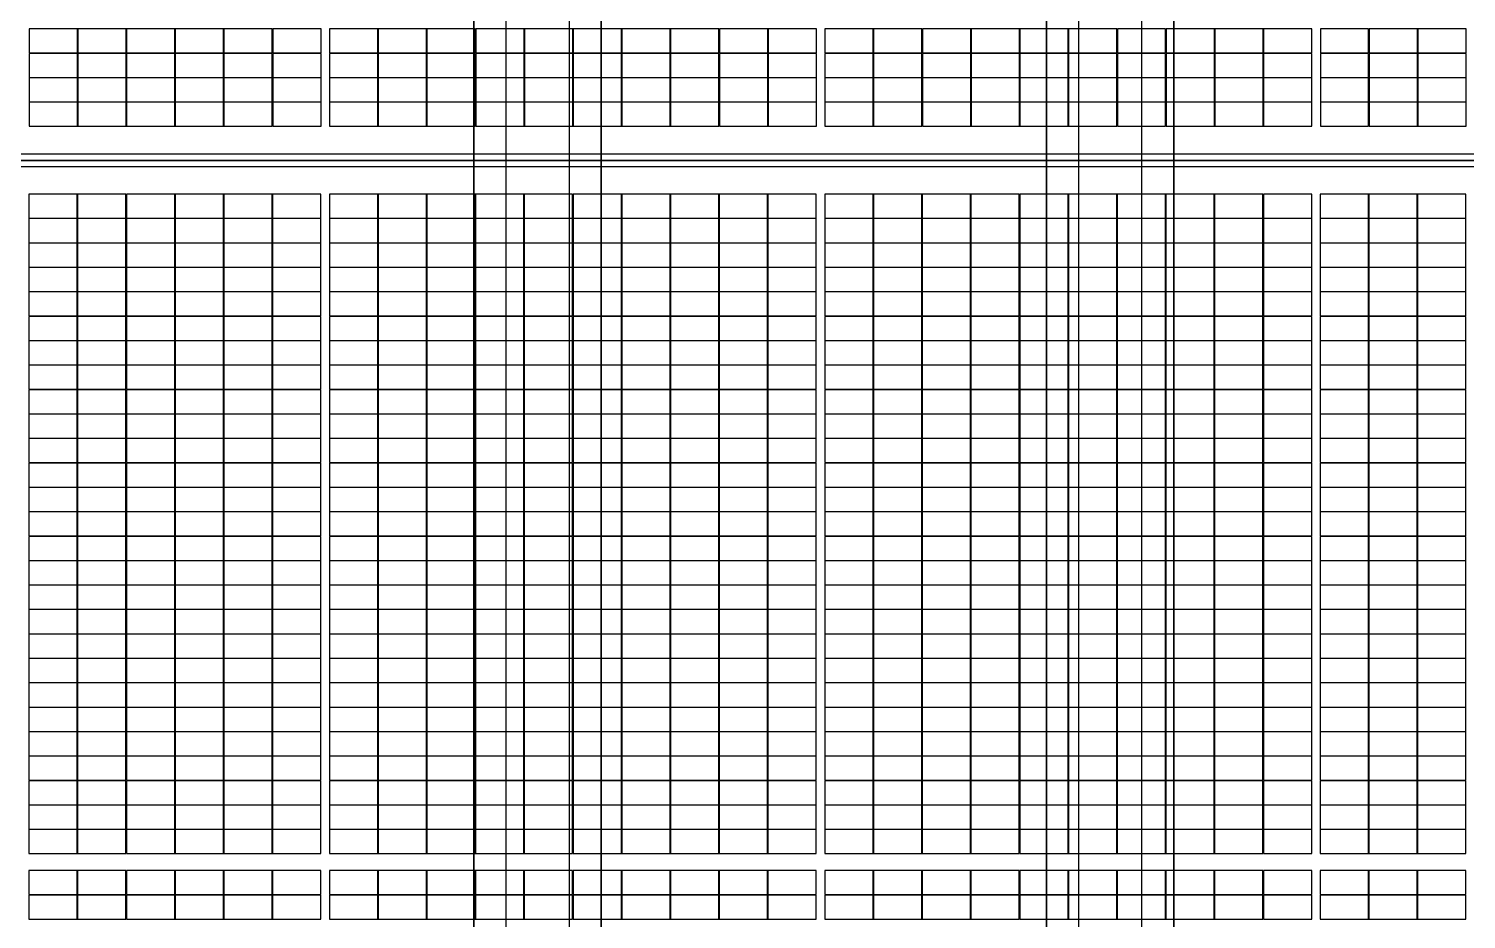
# Model space of a CAD drawing. Header units: millimetres. Extents: x 1218 to 2690, y 1163 to 1758.
# Drawn here: x 1459.3 to 1527.1, y 1379.4 to 1421.4 of the extents above; entities that cross this region are included whole.
import ezdxf

# ---------------------------------------------------------------- set-up
doc = ezdxf.new("R2010")
doc.units = ezdxf.units.MM
for name, color, linetype in [('WALL', 9, 'Continuous'), ('屋脊线', 7, 'ByLayer'), ('组件', 7, 'ByLayer'), ('障碍物', 7, 'ByLayer')]:
    doc.layers.add(name, color=color, linetype=linetype)

# ---------------------------------------------------------------- blocks, each defined once
blk = doc.blocks.new('DT1')
at = {"layer": 'WALL'}
blk.add_line((198909.9, 1944103.7), (406809.9, 1944103.7), dxfattribs=at)
for points in [[(278859.9, 1875103.7), (278859.9, 2013103.7), (272859.9, 2013103.7), (272859.9, 1875103.7)], [(305859.9, 1875103.7), (305859.9, 2013103.7), (299859.9, 2013103.7), (299859.9, 1875103.7)], [(198909.9, 1944403.7), (406809.9, 1944403.7), (406809.9, 1943803.7), (198909.9, 1943803.7)]]:
    blk.add_lwpolyline(points, close=True, dxfattribs=at)
for points in [[(277359.9, 1875103.7), (277359.9, 2013103.7), (274359.9, 2013103.7), (274359.9, 1875103.7), (277359.9, 1875103.7)], [(304359.9, 1875103.7), (304359.9, 2013103.7), (301359.9, 2013103.7), (301359.9, 1875103.7), (304359.9, 1875103.7)]]:
    blk.add_lwpolyline(points, dxfattribs=at)
blk = doc.blocks.new('*U583')
at = {"layer": '屋脊线', "color": 30}
blk.add_line((582600, 0, 16000), (-582600, 0, 16000), dxfattribs=at)
at = {"flags": 1}
for tag in ['unit_id', 'unit_name']:
    blk.add_attdef(tag, (0, 0), '', height=2.5, dxfattribs=at)
blk = doc.blocks.new('*U584')
at = {"color": 0}
blk.add_polyline3d([(0, 0, 0), (227.8, 0, 0), (227.8, 113.3, 5.8), (0, 113.3, 5.8)], close=True, dxfattribs=at)
at = {"flags": 1}
for tag in ['mounting-hole-spacing1', 'mounting-hole-spacing2', 'module-material', 'vmpo', 'voco', 'silicon-material', 'panel-length', 'panel-width', 'panel-height', 'userid', 'theme', 'note', 'name', 'pmax', 'company-name', 'id', 'impo', 'isco']:
    blk.add_attdef(tag, (0, 0), '', height=2.5, dxfattribs=at)
blk = doc.blocks.new('*U585')
at = {"layer": '组件', "color": 41}
for p in [(-40888.6, -272.9, 1596.1), (-40658.8, -272.9, 1596.1), (-40429, -272.9, 1596.1), (-40888.6, -388.2, 1590.3), (-40658.8, -388.2, 1590.3), (-40429, -388.2, 1590.3), (-40888.6, -503.4, 1584.4), (-40658.8, -503.4, 1584.4), (-40429, -503.4, 1584.4), (-40888.6, -618.7, 1578.6), (-40658.8, -618.7, 1578.6), (-40429, -618.7, 1578.6), (-40888.6, -733.9, 1572.7), (-40658.8, -733.9, 1572.7), (-40429, -733.9, 1572.7), (-40888.6, -849.2, 1566.9), (-40658.8, -849.2, 1566.9), (-40429, -849.2, 1566.9), (-40888.6, -964.4, 1561), (-40658.8, -964.4, 1561), (-40429, -964.4, 1561), (-40888.6, -1079.7, 1555.1), (-40658.8, -1079.7, 1555.1), (-40429, -1079.7, 1555.1), (-40888.6, -1194.9, 1549.3), (-40658.8, -1194.9, 1549.3), (-40429, -1194.9, 1549.3), (-40888.6, -1310.2, 1543.4), (-40658.8, -1310.2, 1543.4), (-40429, -1310.2, 1543.4), (-40888.6, -1425.4, 1537.6), (-40658.8, -1425.4, 1537.6), (-40429, -1425.4, 1537.6), (-40888.6, -1540.7, 1531.7), (-40658.8, -1540.7, 1531.7), (-40429, -1540.7, 1531.7), (-40888.6, -1655.9, 1525.8), (-40658.8, -1655.9, 1525.8), (-40429, -1655.9, 1525.8), (-40888.6, -1771.2, 1520), (-40658.8, -1771.2, 1520), (-40429, -1771.2, 1520), (-40888.6, -1886.4, 1514.1), (-40658.8, -1886.4, 1514.1), (-40429, -1886.4, 1514.1), (-40888.6, -2001.7, 1508.3), (-40658.8, -2001.7, 1508.3), (-40429, -2001.7, 1508.3), (-40888.6, -2116.9, 1502.4), (-40658.8, -2116.9, 1502.4), (-40429, -2116.9, 1502.4), (-40888.6, -2232.2, 1496.6), (-40658.8, -2232.2, 1496.6), (-40429, -2232.2, 1496.6), (-40888.6, -2347.5, 1490.7), (-40658.8, -2347.5, 1490.7), (-40429, -2347.5, 1490.7), (-40888.6, -2462.7, 1484.8), (-40658.8, -2462.7, 1484.8), (-40429, -2462.7, 1484.8), (-40888.6, -2578, 1479), (-40658.8, -2578, 1479), (-40429, -2578, 1479), (-40888.6, -2693.2, 1473.1), (-40658.8, -2693.2, 1473.1), (-40429, -2693.2, 1473.1), (-40888.6, -2808.5, 1467.3), (-40658.8, -2808.5, 1467.3), (-40429, -2808.5, 1467.3), (-40888.6, -2923.7, 1461.4), (-40658.8, -2923.7, 1461.4), (-40429, -2923.7, 1461.4), (-40888.6, -3039, 1455.5), (-40658.8, -3039, 1455.5), (-40429, -3039, 1455.5), (-40888.6, -3154.2, 1449.7), (-40658.8, -3154.2, 1449.7), (-40429, -3154.2, 1449.7), (-40888.6, -3269.5, 1443.8), (-40658.8, -3269.5, 1443.8), (-40429, -3269.5, 1443.8), (-40888.6, -3462.7, 1434), (-40658.8, -3462.7, 1434), (-40429, -3462.7, 1434), (-40888.6, -3577.9, 1428.2), (-40658.8, -3577.9, 1428.2), (-40429, -3577.9, 1428.2)]:
    blk.add_blockref('*U584', p, dxfattribs=at)
at = {"layer": '组件', "color": 5}
for p in [(-40199.2, -272.9, 1596.1), (-39969.4, -272.9, 1596.1), (-39739.6, -272.9, 1596.1), (-39471.8, -272.9, 1596.1), (-39242, -272.9, 1596.1), (-39012.2, -272.9, 1596.1), (-38782.4, -272.9, 1596.1), (-38552.6, -272.9, 1596.1), (-38322.8, -272.9, 1596.1), (-38093, -272.9, 1596.1), (-40199.2, -388.2, 1590.3), (-39969.4, -388.2, 1590.3), (-39739.6, -388.2, 1590.3), (-39471.8, -388.2, 1590.3), (-39242, -388.2, 1590.3), (-39012.2, -388.2, 1590.3), (-38782.4, -388.2, 1590.3), (-38552.6, -388.2, 1590.3), (-38322.8, -388.2, 1590.3), (-38093, -388.2, 1590.3), (-40199.2, -503.4, 1584.4), (-39969.4, -503.4, 1584.4), (-39739.6, -503.4, 1584.4), (-39471.8, -503.4, 1584.4), (-39242, -503.4, 1584.4), (-39012.2, -503.4, 1584.4), (-38782.4, -503.4, 1584.4), (-38552.6, -503.4, 1584.4), (-38322.8, -503.4, 1584.4), (-38093, -503.4, 1584.4), (-40199.2, -618.7, 1578.6), (-39969.4, -618.7, 1578.6), (-39739.6, -618.7, 1578.6), (-39471.8, -618.7, 1578.6), (-39242, -618.7, 1578.6), (-39012.2, -618.7, 1578.6), (-38782.4, -618.7, 1578.6), (-38552.6, -618.7, 1578.6), (-38322.8, -618.7, 1578.6), (-38093, -618.7, 1578.6), (-40199.2, -733.9, 1572.7), (-39969.4, -733.9, 1572.7), (-39739.6, -733.9, 1572.7), (-39471.8, -733.9, 1572.7), (-39242, -733.9, 1572.7), (-39012.2, -733.9, 1572.7), (-38782.4, -733.9, 1572.7), (-38552.6, -733.9, 1572.7), (-38322.8, -733.9, 1572.7), (-38093, -733.9, 1572.7), (-40199.2, -849.2, 1566.9), (-39969.4, -849.2, 1566.9), (-39739.6, -849.2, 1566.9), (-39471.8, -849.2, 1566.9), (-39242, -849.2, 1566.9), (-39012.2, -849.2, 1566.9), (-38782.4, -849.2, 1566.9), (-38552.6, -849.2, 1566.9), (-38322.8, -849.2, 1566.9), (-38093, -849.2, 1566.9), (-40199.2, -964.4, 1561), (-39969.4, -964.4, 1561), (-39739.6, -964.4, 1561), (-39471.8, -964.4, 1561), (-39242, -964.4, 1561), (-39012.2, -964.4, 1561), (-38782.4, -964.4, 1561), (-38552.6, -964.4, 1561), (-38322.8, -964.4, 1561), (-38093, -964.4, 1561), (-40199.2, -1079.7, 1555.1), (-39969.4, -1079.7, 1555.1), (-39739.6, -1079.7, 1555.1), (-39471.8, -1079.7, 1555.1), (-39242, -1079.7, 1555.1), (-39012.2, -1079.7, 1555.1), (-38782.4, -1079.7, 1555.1), (-38552.6, -1079.7, 1555.1), (-38322.8, -1079.7, 1555.1), (-38093, -1079.7, 1555.1), (-40199.2, -1194.9, 1549.3), (-39969.4, -1194.9, 1549.3), (-39739.6, -1194.9, 1549.3), (-39471.8, -1194.9, 1549.3), (-39242, -1194.9, 1549.3), (-39012.2, -1194.9, 1549.3), (-38782.4, -1194.9, 1549.3), (-38552.6, -1194.9, 1549.3), (-38322.8, -1194.9, 1549.3), (-38093, -1194.9, 1549.3), (-40199.2, -1310.2, 1543.4), (-39969.4, -1310.2, 1543.4), (-39739.6, -1310.2, 1543.4), (-39471.8, -1310.2, 1543.4), (-39242, -1310.2, 1543.4), (-39012.2, -1310.2, 1543.4), (-38782.4, -1310.2, 1543.4), (-38552.6, -1310.2, 1543.4), (-38322.8, -1310.2, 1543.4), (-38093, -1310.2, 1543.4), (-40199.2, -1425.4, 1537.6), (-39969.4, -1425.4, 1537.6), (-39739.6, -1425.4, 1537.6), (-39471.8, -1425.4, 1537.6), (-39242, -1425.4, 1537.6), (-39012.2, -1425.4, 1537.6), (-38782.4, -1425.4, 1537.6), (-38552.6, -1425.4, 1537.6), (-38322.8, -1425.4, 1537.6), (-38093, -1425.4, 1537.6), (-40199.2, -1540.7, 1531.7), (-39969.4, -1540.7, 1531.7), (-39739.6, -1540.7, 1531.7), (-39471.8, -1540.7, 1531.7), (-39242, -1540.7, 1531.7), (-39012.2, -1540.7, 1531.7), (-38782.4, -1540.7, 1531.7), (-38552.6, -1540.7, 1531.7), (-38322.8, -1540.7, 1531.7), (-38093, -1540.7, 1531.7), (-40199.2, -1655.9, 1525.8), (-39969.4, -1655.9, 1525.8), (-39739.6, -1655.9, 1525.8), (-39471.8, -1655.9, 1525.8), (-39242, -1655.9, 1525.8), (-39012.2, -1655.9, 1525.8), (-38782.4, -1655.9, 1525.8), (-38552.6, -1655.9, 1525.8), (-38322.8, -1655.9, 1525.8), (-38093, -1655.9, 1525.8), (-40199.2, -1771.2, 1520), (-39969.4, -1771.2, 1520), (-39739.6, -1771.2, 1520), (-39471.8, -1771.2, 1520), (-39242, -1771.2, 1520), (-39012.2, -1771.2, 1520), (-38782.4, -1771.2, 1520), (-38552.6, -1771.2, 1520), (-38322.8, -1771.2, 1520), (-38093, -1771.2, 1520), (-40199.2, -1886.4, 1514.1), (-39969.4, -1886.4, 1514.1), (-39739.6, -1886.4, 1514.1), (-39471.8, -1886.4, 1514.1), (-39242, -1886.4, 1514.1), (-39012.2, -1886.4, 1514.1), (-38782.4, -1886.4, 1514.1), (-38552.6, -1886.4, 1514.1), (-38322.8, -1886.4, 1514.1), (-38093, -1886.4, 1514.1), (-40199.2, -2001.7, 1508.3), (-39969.4, -2001.7, 1508.3), (-39739.6, -2001.7, 1508.3), (-39471.8, -2001.7, 1508.3), (-39242, -2001.7, 1508.3), (-39012.2, -2001.7, 1508.3), (-38782.4, -2001.7, 1508.3), (-38552.6, -2001.7, 1508.3), (-38322.8, -2001.7, 1508.3), (-38093, -2001.7, 1508.3), (-40199.2, -2116.9, 1502.4), (-39969.4, -2116.9, 1502.4), (-39739.6, -2116.9, 1502.4), (-39471.8, -2116.9, 1502.4), (-39242, -2116.9, 1502.4), (-39012.2, -2116.9, 1502.4), (-38782.4, -2116.9, 1502.4), (-38552.6, -2116.9, 1502.4), (-38322.8, -2116.9, 1502.4), (-38093, -2116.9, 1502.4), (-40199.2, -2232.2, 1496.6), (-39969.4, -2232.2, 1496.6), (-39739.6, -2232.2, 1496.6), (-39471.8, -2232.2, 1496.6), (-39242, -2232.2, 1496.6), (-39012.2, -2232.2, 1496.6), (-38782.4, -2232.2, 1496.6), (-38552.6, -2232.2, 1496.6), (-38322.8, -2232.2, 1496.6), (-38093, -2232.2, 1496.6), (-40199.2, -2347.5, 1490.7), (-39969.4, -2347.5, 1490.7), (-39739.6, -2347.5, 1490.7), (-39471.8, -2347.5, 1490.7), (-39242, -2347.5, 1490.7), (-39012.2, -2347.5, 1490.7), (-38782.4, -2347.5, 1490.7), (-38552.6, -2347.5, 1490.7), (-38322.8, -2347.5, 1490.7), (-38093, -2347.5, 1490.7), (-40199.2, -2462.7, 1484.8), (-39969.4, -2462.7, 1484.8), (-39739.6, -2462.7, 1484.8), (-39471.8, -2462.7, 1484.8), (-39242, -2462.7, 1484.8), (-39012.2, -2462.7, 1484.8), (-38782.4, -2462.7, 1484.8), (-38552.6, -2462.7, 1484.8), (-38322.8, -2462.7, 1484.8), (-38093, -2462.7, 1484.8), (-40199.2, -2578, 1479), (-39969.4, -2578, 1479), (-39739.6, -2578, 1479), (-39471.8, -2578, 1479), (-39242, -2578, 1479), (-39012.2, -2578, 1479), (-38782.4, -2578, 1479), (-38552.6, -2578, 1479), (-38322.8, -2578, 1479), (-38093, -2578, 1479), (-40199.2, -2693.2, 1473.1), (-39969.4, -2693.2, 1473.1), (-39739.6, -2693.2, 1473.1), (-39471.8, -2693.2, 1473.1), (-39242, -2693.2, 1473.1), (-39012.2, -2693.2, 1473.1), (-38782.4, -2693.2, 1473.1), (-38552.6, -2693.2, 1473.1), (-38322.8, -2693.2, 1473.1), (-38093, -2693.2, 1473.1), (-40199.2, -2808.5, 1467.3), (-39969.4, -2808.5, 1467.3), (-39739.6, -2808.5, 1467.3), (-39471.8, -2808.5, 1467.3), (-39242, -2808.5, 1467.3), (-39012.2, -2808.5, 1467.3), (-38782.4, -2808.5, 1467.3), (-38552.6, -2808.5, 1467.3), (-38322.8, -2808.5, 1467.3), (-38093, -2808.5, 1467.3), (-40199.2, -2923.7, 1461.4), (-39969.4, -2923.7, 1461.4), (-39739.6, -2923.7, 1461.4), (-39471.8, -2923.7, 1461.4), (-39242, -2923.7, 1461.4), (-39012.2, -2923.7, 1461.4), (-38782.4, -2923.7, 1461.4), (-38552.6, -2923.7, 1461.4), (-38322.8, -2923.7, 1461.4), (-38093, -2923.7, 1461.4), (-40199.2, -3039, 1455.5), (-39969.4, -3039, 1455.5), (-39739.6, -3039, 1455.5), (-39471.8, -3039, 1455.5), (-39242, -3039, 1455.5), (-39012.2, -3039, 1455.5), (-38782.4, -3039, 1455.5), (-38552.6, -3039, 1455.5), (-38322.8, -3039, 1455.5), (-38093, -3039, 1455.5), (-40199.2, -3154.2, 1449.7), (-39969.4, -3154.2, 1449.7), (-39739.6, -3154.2, 1449.7), (-39471.8, -3154.2, 1449.7), (-39242, -3154.2, 1449.7), (-39012.2, -3154.2, 1449.7), (-38782.4, -3154.2, 1449.7), (-38552.6, -3154.2, 1449.7), (-38322.8, -3154.2, 1449.7), (-38093, -3154.2, 1449.7), (-40199.2, -3269.5, 1443.8), (-39969.4, -3269.5, 1443.8), (-39739.6, -3269.5, 1443.8), (-39471.8, -3269.5, 1443.8), (-39242, -3269.5, 1443.8), (-39012.2, -3269.5, 1443.8), (-38782.4, -3269.5, 1443.8), (-38552.6, -3269.5, 1443.8), (-38322.8, -3269.5, 1443.8), (-38093, -3269.5, 1443.8), (-40199.2, -3462.7, 1434), (-39969.4, -3462.7, 1434), (-39739.6, -3462.7, 1434), (-39471.8, -3462.7, 1434), (-39242, -3462.7, 1434), (-39012.2, -3462.7, 1434), (-38782.4, -3462.7, 1434), (-38552.6, -3462.7, 1434), (-38322.8, -3462.7, 1434), (-38093, -3462.7, 1434), (-37863.2, -3462.7, 1434), (-37633.4, -3462.7, 1434), (-40199.2, -3577.9, 1428.2), (-39969.4, -3577.9, 1428.2), (-39739.6, -3577.9, 1428.2), (-39471.8, -3577.9, 1428.2), (-39242, -3577.9, 1428.2), (-39012.2, -3577.9, 1428.2), (-38782.4, -3577.9, 1428.2), (-38552.6, -3577.9, 1428.2), (-38322.8, -3577.9, 1428.2), (-38093, -3577.9, 1428.2), (-37863.2, -3577.9, 1428.2), (-37633.4, -3577.9, 1428.2)]:
    blk.add_blockref('*U584', p, dxfattribs=at)
at = {"layer": '组件', "color": 31}
for p in [(-37863.2, -272.9, 1596.1), (-37633.4, -272.9, 1596.1), (-37403.6, -272.9, 1596.1), (-37135.8, -272.9, 1596.1), (-36906, -272.9, 1596.1), (-36676.2, -272.9, 1596.1), (-36446.4, -272.9, 1596.1), (-36216.6, -272.9, 1596.1), (-35986.8, -272.9, 1596.1), (-35757, -272.9, 1596.1), (-35527.2, -272.9, 1596.1), (-35297.4, -272.9, 1596.1), (-37863.2, -388.2, 1590.3), (-37633.4, -388.2, 1590.3), (-37403.6, -388.2, 1590.3), (-37135.8, -388.2, 1590.3), (-36906, -388.2, 1590.3), (-36676.2, -388.2, 1590.3), (-36446.4, -388.2, 1590.3), (-36216.6, -388.2, 1590.3), (-35986.8, -388.2, 1590.3), (-35757, -388.2, 1590.3), (-35527.2, -388.2, 1590.3), (-35297.4, -388.2, 1590.3), (-37863.2, -503.4, 1584.4), (-37633.4, -503.4, 1584.4), (-37403.6, -503.4, 1584.4), (-37135.8, -503.4, 1584.4), (-36906, -503.4, 1584.4), (-36676.2, -503.4, 1584.4), (-36446.4, -503.4, 1584.4), (-36216.6, -503.4, 1584.4), (-35986.8, -503.4, 1584.4), (-35757, -503.4, 1584.4), (-35527.2, -503.4, 1584.4), (-35297.4, -503.4, 1584.4), (-37863.2, -618.7, 1578.6), (-37633.4, -618.7, 1578.6), (-37403.6, -618.7, 1578.6), (-37135.8, -618.7, 1578.6), (-36906, -618.7, 1578.6), (-36676.2, -618.7, 1578.6), (-36446.4, -618.7, 1578.6), (-36216.6, -618.7, 1578.6), (-35986.8, -618.7, 1578.6), (-35757, -618.7, 1578.6), (-35527.2, -618.7, 1578.6), (-35297.4, -618.7, 1578.6), (-37863.2, -733.9, 1572.7), (-37633.4, -733.9, 1572.7), (-37403.6, -733.9, 1572.7), (-37135.8, -733.9, 1572.7), (-36906, -733.9, 1572.7), (-36676.2, -733.9, 1572.7), (-36446.4, -733.9, 1572.7), (-36216.6, -733.9, 1572.7), (-35986.8, -733.9, 1572.7), (-35757, -733.9, 1572.7), (-35527.2, -733.9, 1572.7), (-35297.4, -733.9, 1572.7), (-37863.2, -849.2, 1566.9), (-37633.4, -849.2, 1566.9), (-37403.6, -849.2, 1566.9), (-37135.8, -849.2, 1566.9), (-36906, -849.2, 1566.9), (-36676.2, -849.2, 1566.9), (-36446.4, -849.2, 1566.9), (-36216.6, -849.2, 1566.9), (-35986.8, -849.2, 1566.9), (-35757, -849.2, 1566.9), (-35527.2, -849.2, 1566.9), (-35297.4, -849.2, 1566.9), (-37863.2, -964.4, 1561), (-37633.4, -964.4, 1561), (-37403.6, -964.4, 1561), (-37135.8, -964.4, 1561), (-36906, -964.4, 1561), (-36676.2, -964.4, 1561), (-36446.4, -964.4, 1561), (-36216.6, -964.4, 1561), (-35986.8, -964.4, 1561), (-35757, -964.4, 1561), (-35527.2, -964.4, 1561), (-35297.4, -964.4, 1561), (-37863.2, -1079.7, 1555.1), (-37633.4, -1079.7, 1555.1), (-37403.6, -1079.7, 1555.1), (-37135.8, -1079.7, 1555.1), (-36906, -1079.7, 1555.1), (-36676.2, -1079.7, 1555.1), (-36446.4, -1079.7, 1555.1), (-36216.6, -1079.7, 1555.1), (-35986.8, -1079.7, 1555.1), (-35757, -1079.7, 1555.1), (-35527.2, -1079.7, 1555.1), (-35297.4, -1079.7, 1555.1), (-37863.2, -1194.9, 1549.3), (-37633.4, -1194.9, 1549.3), (-37403.6, -1194.9, 1549.3), (-37135.8, -1194.9, 1549.3), (-36906, -1194.9, 1549.3), (-36676.2, -1194.9, 1549.3), (-36446.4, -1194.9, 1549.3), (-36216.6, -1194.9, 1549.3), (-35986.8, -1194.9, 1549.3), (-35757, -1194.9, 1549.3), (-35527.2, -1194.9, 1549.3), (-35297.4, -1194.9, 1549.3), (-37863.2, -1310.2, 1543.4), (-37633.4, -1310.2, 1543.4), (-37403.6, -1310.2, 1543.4), (-37135.8, -1310.2, 1543.4), (-36906, -1310.2, 1543.4), (-36676.2, -1310.2, 1543.4), (-36446.4, -1310.2, 1543.4), (-36216.6, -1310.2, 1543.4), (-35986.8, -1310.2, 1543.4), (-35757, -1310.2, 1543.4), (-35527.2, -1310.2, 1543.4), (-35297.4, -1310.2, 1543.4), (-37863.2, -1425.4, 1537.6), (-37633.4, -1425.4, 1537.6), (-37403.6, -1425.4, 1537.6), (-37135.8, -1425.4, 1537.6), (-36906, -1425.4, 1537.6), (-36676.2, -1425.4, 1537.6), (-36446.4, -1425.4, 1537.6), (-36216.6, -1425.4, 1537.6), (-35986.8, -1425.4, 1537.6), (-35757, -1425.4, 1537.6), (-35527.2, -1425.4, 1537.6), (-35297.4, -1425.4, 1537.6), (-37863.2, -1540.7, 1531.7), (-37633.4, -1540.7, 1531.7), (-37403.6, -1540.7, 1531.7), (-37135.8, -1540.7, 1531.7), (-36906, -1540.7, 1531.7), (-36676.2, -1540.7, 1531.7), (-36446.4, -1540.7, 1531.7), (-36216.6, -1540.7, 1531.7), (-35986.8, -1540.7, 1531.7), (-35757, -1540.7, 1531.7), (-35527.2, -1540.7, 1531.7), (-35297.4, -1540.7, 1531.7), (-37863.2, -1655.9, 1525.8), (-37633.4, -1655.9, 1525.8), (-37403.6, -1655.9, 1525.8), (-37135.8, -1655.9, 1525.8), (-36906, -1655.9, 1525.8), (-36676.2, -1655.9, 1525.8), (-36446.4, -1655.9, 1525.8), (-36216.6, -1655.9, 1525.8), (-35986.8, -1655.9, 1525.8), (-35757, -1655.9, 1525.8), (-35527.2, -1655.9, 1525.8), (-35297.4, -1655.9, 1525.8), (-37863.2, -1771.2, 1520), (-37633.4, -1771.2, 1520), (-37403.6, -1771.2, 1520), (-37135.8, -1771.2, 1520), (-36906, -1771.2, 1520), (-36676.2, -1771.2, 1520), (-36446.4, -1771.2, 1520), (-36216.6, -1771.2, 1520), (-35986.8, -1771.2, 1520), (-35757, -1771.2, 1520), (-35527.2, -1771.2, 1520), (-35297.4, -1771.2, 1520), (-37863.2, -1886.4, 1514.1), (-37633.4, -1886.4, 1514.1), (-37403.6, -1886.4, 1514.1), (-37135.8, -1886.4, 1514.1), (-36906, -1886.4, 1514.1), (-36676.2, -1886.4, 1514.1), (-36446.4, -1886.4, 1514.1), (-36216.6, -1886.4, 1514.1), (-35986.8, -1886.4, 1514.1), (-35757, -1886.4, 1514.1), (-35527.2, -1886.4, 1514.1), (-35297.4, -1886.4, 1514.1), (-37863.2, -2001.7, 1508.3), (-37633.4, -2001.7, 1508.3), (-37403.6, -2001.7, 1508.3), (-37135.8, -2001.7, 1508.3), (-36906, -2001.7, 1508.3), (-36676.2, -2001.7, 1508.3), (-36446.4, -2001.7, 1508.3), (-36216.6, -2001.7, 1508.3), (-35986.8, -2001.7, 1508.3), (-35757, -2001.7, 1508.3), (-35527.2, -2001.7, 1508.3), (-35297.4, -2001.7, 1508.3), (-37863.2, -2116.9, 1502.4), (-37633.4, -2116.9, 1502.4), (-37403.6, -2116.9, 1502.4), (-37135.8, -2116.9, 1502.4), (-36906, -2116.9, 1502.4), (-36676.2, -2116.9, 1502.4), (-36446.4, -2116.9, 1502.4), (-36216.6, -2116.9, 1502.4), (-35986.8, -2116.9, 1502.4), (-35757, -2116.9, 1502.4), (-35527.2, -2116.9, 1502.4), (-35297.4, -2116.9, 1502.4), (-37863.2, -2232.2, 1496.6), (-37633.4, -2232.2, 1496.6), (-37403.6, -2232.2, 1496.6), (-37135.8, -2232.2, 1496.6), (-36906, -2232.2, 1496.6), (-36676.2, -2232.2, 1496.6), (-36446.4, -2232.2, 1496.6), (-36216.6, -2232.2, 1496.6), (-35986.8, -2232.2, 1496.6), (-35757, -2232.2, 1496.6), (-35527.2, -2232.2, 1496.6), (-35297.4, -2232.2, 1496.6), (-37863.2, -2347.5, 1490.7), (-37633.4, -2347.5, 1490.7), (-37403.6, -2347.5, 1490.7), (-37135.8, -2347.5, 1490.7), (-36906, -2347.5, 1490.7), (-36676.2, -2347.5, 1490.7), (-36446.4, -2347.5, 1490.7), (-36216.6, -2347.5, 1490.7), (-35986.8, -2347.5, 1490.7), (-35757, -2347.5, 1490.7), (-35527.2, -2347.5, 1490.7), (-35297.4, -2347.5, 1490.7), (-37863.2, -2462.7, 1484.8), (-37633.4, -2462.7, 1484.8), (-37403.6, -2462.7, 1484.8), (-37135.8, -2462.7, 1484.8), (-36906, -2462.7, 1484.8), (-36676.2, -2462.7, 1484.8), (-36446.4, -2462.7, 1484.8), (-36216.6, -2462.7, 1484.8), (-35986.8, -2462.7, 1484.8), (-35757, -2462.7, 1484.8), (-35527.2, -2462.7, 1484.8), (-35297.4, -2462.7, 1484.8), (-37863.2, -2578, 1479), (-37633.4, -2578, 1479), (-37403.6, -2578, 1479), (-37135.8, -2578, 1479), (-36906, -2578, 1479), (-36676.2, -2578, 1479), (-36446.4, -2578, 1479), (-36216.6, -2578, 1479), (-35986.8, -2578, 1479), (-35757, -2578, 1479), (-35527.2, -2578, 1479), (-35297.4, -2578, 1479), (-37863.2, -2693.2, 1473.1), (-37633.4, -2693.2, 1473.1), (-37403.6, -2693.2, 1473.1), (-37135.8, -2693.2, 1473.1), (-36906, -2693.2, 1473.1), (-36676.2, -2693.2, 1473.1), (-36446.4, -2693.2, 1473.1), (-36216.6, -2693.2, 1473.1), (-35986.8, -2693.2, 1473.1), (-35757, -2693.2, 1473.1), (-35527.2, -2693.2, 1473.1), (-35297.4, -2693.2, 1473.1), (-37863.2, -2808.5, 1467.3), (-37633.4, -2808.5, 1467.3), (-37403.6, -2808.5, 1467.3), (-37135.8, -2808.5, 1467.3), (-36906, -2808.5, 1467.3), (-36676.2, -2808.5, 1467.3), (-36446.4, -2808.5, 1467.3), (-36216.6, -2808.5, 1467.3), (-35986.8, -2808.5, 1467.3), (-35757, -2808.5, 1467.3), (-35527.2, -2808.5, 1467.3), (-35297.4, -2808.5, 1467.3), (-37863.2, -2923.7, 1461.4), (-37633.4, -2923.7, 1461.4), (-37403.6, -2923.7, 1461.4), (-37135.8, -2923.7, 1461.4), (-36906, -2923.7, 1461.4), (-36676.2, -2923.7, 1461.4), (-36446.4, -2923.7, 1461.4), (-36216.6, -2923.7, 1461.4), (-35986.8, -2923.7, 1461.4), (-35757, -2923.7, 1461.4), (-35527.2, -2923.7, 1461.4), (-35297.4, -2923.7, 1461.4), (-37863.2, -3039, 1455.5), (-37633.4, -3039, 1455.5), (-37403.6, -3039, 1455.5), (-37135.8, -3039, 1455.5), (-36906, -3039, 1455.5), (-36676.2, -3039, 1455.5), (-36446.4, -3039, 1455.5), (-36216.6, -3039, 1455.5), (-35986.8, -3039, 1455.5), (-35757, -3039, 1455.5), (-35527.2, -3039, 1455.5), (-35297.4, -3039, 1455.5), (-37863.2, -3154.2, 1449.7), (-37633.4, -3154.2, 1449.7), (-37403.6, -3154.2, 1449.7), (-37135.8, -3154.2, 1449.7), (-36906, -3154.2, 1449.7), (-36676.2, -3154.2, 1449.7), (-36446.4, -3154.2, 1449.7), (-36216.6, -3154.2, 1449.7), (-35986.8, -3154.2, 1449.7), (-35757, -3154.2, 1449.7), (-35527.2, -3154.2, 1449.7), (-35297.4, -3154.2, 1449.7), (-37863.2, -3269.5, 1443.8), (-37633.4, -3269.5, 1443.8), (-37403.6, -3269.5, 1443.8), (-37135.8, -3269.5, 1443.8), (-36906, -3269.5, 1443.8), (-36676.2, -3269.5, 1443.8), (-36446.4, -3269.5, 1443.8), (-36216.6, -3269.5, 1443.8), (-35986.8, -3269.5, 1443.8), (-35757, -3269.5, 1443.8), (-35527.2, -3269.5, 1443.8), (-35297.4, -3269.5, 1443.8), (-37403.6, -3462.7, 1434), (-37135.8, -3462.7, 1434), (-36906, -3462.7, 1434), (-36676.2, -3462.7, 1434), (-36446.4, -3462.7, 1434), (-36216.6, -3462.7, 1434), (-35986.8, -3462.7, 1434), (-35757, -3462.7, 1434), (-35527.2, -3462.7, 1434), (-35297.4, -3462.7, 1434), (-37403.6, -3577.9, 1428.2), (-37135.8, -3577.9, 1428.2), (-36906, -3577.9, 1428.2), (-36676.2, -3577.9, 1428.2), (-36446.4, -3577.9, 1428.2), (-36216.6, -3577.9, 1428.2), (-35986.8, -3577.9, 1428.2), (-35757, -3577.9, 1428.2), (-35527.2, -3577.9, 1428.2), (-35297.4, -3577.9, 1428.2)]:
    blk.add_blockref('*U584', p, dxfattribs=at)
at = {"layer": '组件', "color": 240}
for p in [(-35067.6, -272.9, 1596.1), (-34799.8, -272.9, 1596.1), (-34570, -272.9, 1596.1), (-34340.2, -272.9, 1596.1), (-35067.6, -388.2, 1590.3), (-34799.8, -388.2, 1590.3), (-34570, -388.2, 1590.3), (-34340.2, -388.2, 1590.3), (-35067.6, -503.4, 1584.4), (-34799.8, -503.4, 1584.4), (-34570, -503.4, 1584.4), (-34340.2, -503.4, 1584.4), (-35067.6, -618.7, 1578.6), (-34799.8, -618.7, 1578.6), (-34570, -618.7, 1578.6), (-34340.2, -618.7, 1578.6), (-35067.6, -733.9, 1572.7), (-34799.8, -733.9, 1572.7), (-34570, -733.9, 1572.7), (-34340.2, -733.9, 1572.7), (-35067.6, -849.2, 1566.9), (-34799.8, -849.2, 1566.9), (-34570, -849.2, 1566.9), (-34340.2, -849.2, 1566.9), (-35067.6, -964.4, 1561), (-34799.8, -964.4, 1561), (-34570, -964.4, 1561), (-34340.2, -964.4, 1561), (-35067.6, -1079.7, 1555.1), (-34799.8, -1079.7, 1555.1), (-34570, -1079.7, 1555.1), (-34340.2, -1079.7, 1555.1), (-35067.6, -1194.9, 1549.3), (-34799.8, -1194.9, 1549.3), (-34570, -1194.9, 1549.3), (-34340.2, -1194.9, 1549.3), (-35067.6, -1310.2, 1543.4), (-34799.8, -1310.2, 1543.4), (-34570, -1310.2, 1543.4), (-34340.2, -1310.2, 1543.4), (-35067.6, -1425.4, 1537.6), (-34799.8, -1425.4, 1537.6), (-34570, -1425.4, 1537.6), (-34340.2, -1425.4, 1537.6), (-35067.6, -1540.7, 1531.7), (-34799.8, -1540.7, 1531.7), (-34570, -1540.7, 1531.7), (-34340.2, -1540.7, 1531.7), (-35067.6, -1655.9, 1525.8), (-34799.8, -1655.9, 1525.8), (-34570, -1655.9, 1525.8), (-34340.2, -1655.9, 1525.8), (-35067.6, -1771.2, 1520), (-34799.8, -1771.2, 1520), (-34570, -1771.2, 1520), (-34340.2, -1771.2, 1520), (-35067.6, -1886.4, 1514.1), (-34799.8, -1886.4, 1514.1), (-34570, -1886.4, 1514.1), (-34340.2, -1886.4, 1514.1), (-35067.6, -2001.7, 1508.3), (-34799.8, -2001.7, 1508.3), (-34570, -2001.7, 1508.3), (-34340.2, -2001.7, 1508.3), (-35067.6, -2116.9, 1502.4), (-34799.8, -2116.9, 1502.4), (-34570, -2116.9, 1502.4), (-34340.2, -2116.9, 1502.4), (-35067.6, -2232.2, 1496.6), (-34799.8, -2232.2, 1496.6), (-34570, -2232.2, 1496.6), (-34340.2, -2232.2, 1496.6), (-35067.6, -2347.5, 1490.7), (-34799.8, -2347.5, 1490.7), (-34570, -2347.5, 1490.7), (-34340.2, -2347.5, 1490.7), (-35067.6, -2462.7, 1484.8), (-34799.8, -2462.7, 1484.8), (-34570, -2462.7, 1484.8), (-34340.2, -2462.7, 1484.8), (-35067.6, -2578, 1479), (-34799.8, -2578, 1479), (-34570, -2578, 1479), (-34340.2, -2578, 1479), (-35067.6, -2693.2, 1473.1), (-34799.8, -2693.2, 1473.1), (-34570, -2693.2, 1473.1), (-34340.2, -2693.2, 1473.1), (-35067.6, -2808.5, 1467.3), (-34799.8, -2808.5, 1467.3), (-34570, -2808.5, 1467.3), (-34340.2, -2808.5, 1467.3), (-35067.6, -2923.7, 1461.4), (-34799.8, -2923.7, 1461.4), (-34570, -2923.7, 1461.4), (-34340.2, -2923.7, 1461.4), (-35067.6, -3039, 1455.5), (-34799.8, -3039, 1455.5), (-34570, -3039, 1455.5), (-34340.2, -3039, 1455.5), (-35067.6, -3154.2, 1449.7), (-34799.8, -3154.2, 1449.7), (-34570, -3154.2, 1449.7), (-34340.2, -3154.2, 1449.7), (-35067.6, -3269.5, 1443.8), (-34799.8, -3269.5, 1443.8), (-34570, -3269.5, 1443.8), (-34340.2, -3269.5, 1443.8), (-35067.6, -3462.7, 1434), (-34799.8, -3462.7, 1434), (-34570, -3462.7, 1434), (-34340.2, -3462.7, 1434), (-35067.6, -3577.9, 1428.2), (-34799.8, -3577.9, 1428.2), (-34570, -3577.9, 1428.2), (-34340.2, -3577.9, 1428.2)]:
    blk.add_blockref('*U584', p, dxfattribs=at)
at = {"flags": 1}
for tag in ['offset-x', 'offset-y', 'mode', 'tilt', 'azimuth', 'align', 'array-mode', 'panel-x', 'panel-y', 'panel-per-row', 'bracket-type', 'bracket-value', 'row-per-array']:
    blk.add_attdef(tag, (0, 0), '', height=2.5, dxfattribs=at)
blk = doc.blocks.new('*U586')
at = {"color": 0}
blk.add_polyline3d([(0, 0, 0), (-227.8, 0, 0), (-227.8, -113.3, 5.8), (0, -113.3, 5.8)], close=True, dxfattribs=at)
at = {"flags": 1}
for tag in ['mounting-hole-spacing1', 'mounting-hole-spacing2', 'module-material', 'vmpo', 'voco', 'silicon-material', 'panel-length', 'panel-width', 'panel-height', 'userid', 'theme', 'note', 'name', 'pmax', 'company-name', 'id', 'impo', 'isco']:
    blk.add_attdef(tag, (0, 0), '', height=2.5, dxfattribs=at)
blk = doc.blocks.new('*U587')
at = {"layer": '组件', "color": 11}
for p in [(-40660.1, 619.6, 1578.5), (-40430.3, 619.6, 1578.5), (-40200.5, 619.6, 1578.5), (-40660.1, 504.4, 1584.4), (-40430.3, 504.4, 1584.4), (-40200.5, 504.4, 1584.4), (-40660.1, 389.1, 1590.2), (-40430.3, 389.1, 1590.2), (-40200.5, 389.1, 1590.2), (-40660.1, 273.9, 1596.1), (-40430.3, 273.9, 1596.1), (-40200.5, 273.9, 1596.1)]:
    blk.add_blockref('*U586', p, dxfattribs=at)
at = {"layer": '组件', "color": 190}
for p in [(-39970.7, 619.6, 1578.5), (-39740.9, 619.6, 1578.5), (-39511.1, 619.6, 1578.5), (-39243.3, 619.6, 1578.5), (-39013.5, 619.6, 1578.5), (-38783.7, 619.6, 1578.5), (-38553.9, 619.6, 1578.5), (-38324.1, 619.6, 1578.5), (-38094.3, 619.6, 1578.5), (-37864.5, 619.6, 1578.5), (-37634.7, 619.6, 1578.5), (-39970.7, 504.4, 1584.4), (-39740.9, 504.4, 1584.4), (-39511.1, 504.4, 1584.4), (-39243.3, 504.4, 1584.4), (-39013.5, 504.4, 1584.4), (-38783.7, 504.4, 1584.4), (-38553.9, 504.4, 1584.4), (-38324.1, 504.4, 1584.4), (-38094.3, 504.4, 1584.4), (-37864.5, 504.4, 1584.4), (-37634.7, 504.4, 1584.4), (-39970.7, 389.1, 1590.2), (-39740.9, 389.1, 1590.2), (-39511.1, 389.1, 1590.2), (-39243.3, 389.1, 1590.2), (-39013.5, 389.1, 1590.2), (-38783.7, 389.1, 1590.2), (-38553.9, 389.1, 1590.2), (-38324.1, 389.1, 1590.2), (-38094.3, 389.1, 1590.2), (-37864.5, 389.1, 1590.2), (-37634.7, 389.1, 1590.2), (-39970.7, 273.9, 1596.1), (-39740.9, 273.9, 1596.1), (-39511.1, 273.9, 1596.1), (-39243.3, 273.9, 1596.1), (-39013.5, 273.9, 1596.1), (-38783.7, 273.9, 1596.1), (-38553.9, 273.9, 1596.1), (-38324.1, 273.9, 1596.1), (-38094.3, 273.9, 1596.1), (-37864.5, 273.9, 1596.1), (-37634.7, 273.9, 1596.1)]:
    blk.add_blockref('*U586', p, dxfattribs=at)
at = {"layer": '组件', "color": 32}
for p in [(-37404.9, 619.6, 1578.5), (-37175.1, 619.6, 1578.5), (-36907.3, 619.6, 1578.5), (-36677.5, 619.6, 1578.5), (-36447.7, 619.6, 1578.5), (-36217.9, 619.6, 1578.5), (-35988.1, 619.6, 1578.5), (-35758.3, 619.6, 1578.5), (-35528.5, 619.6, 1578.5), (-35298.7, 619.6, 1578.5), (-35068.9, 619.6, 1578.5), (-37404.9, 504.4, 1584.4), (-37175.1, 504.4, 1584.4), (-36907.3, 504.4, 1584.4), (-36677.5, 504.4, 1584.4), (-36447.7, 504.4, 1584.4), (-36217.9, 504.4, 1584.4), (-35988.1, 504.4, 1584.4), (-35758.3, 504.4, 1584.4), (-35528.5, 504.4, 1584.4), (-35298.7, 504.4, 1584.4), (-35068.9, 504.4, 1584.4), (-37404.9, 389.1, 1590.2), (-37175.1, 389.1, 1590.2), (-36907.3, 389.1, 1590.2), (-36677.5, 389.1, 1590.2), (-36447.7, 389.1, 1590.2), (-36217.9, 389.1, 1590.2), (-35988.1, 389.1, 1590.2), (-35758.3, 389.1, 1590.2), (-35528.5, 389.1, 1590.2), (-35298.7, 389.1, 1590.2), (-35068.9, 389.1, 1590.2), (-37404.9, 273.9, 1596.1), (-37175.1, 273.9, 1596.1), (-36907.3, 273.9, 1596.1), (-36677.5, 273.9, 1596.1), (-36447.7, 273.9, 1596.1), (-36217.9, 273.9, 1596.1), (-35988.1, 273.9, 1596.1), (-35758.3, 273.9, 1596.1), (-35528.5, 273.9, 1596.1), (-35298.7, 273.9, 1596.1), (-35068.9, 273.9, 1596.1)]:
    blk.add_blockref('*U586', p, dxfattribs=at)
at = {"layer": '组件', "color": 230}
for p in [(-34839.1, 619.6, 1578.5), (-34571.3, 619.6, 1578.5), (-34341.5, 619.6, 1578.5), (-34111.7, 619.6, 1578.5), (-34839.1, 504.4, 1584.4), (-34571.3, 504.4, 1584.4), (-34341.5, 504.4, 1584.4), (-34111.7, 504.4, 1584.4), (-34839.1, 389.1, 1590.2), (-34571.3, 389.1, 1590.2), (-34341.5, 389.1, 1590.2), (-34111.7, 389.1, 1590.2), (-34839.1, 273.9, 1596.1), (-34571.3, 273.9, 1596.1), (-34341.5, 273.9, 1596.1), (-34111.7, 273.9, 1596.1)]:
    blk.add_blockref('*U586', p, dxfattribs=at)
at = {"flags": 1}
for tag in ['offset-x', 'offset-y', 'mode', 'tilt', 'azimuth', 'align', 'array-mode', 'panel-x', 'panel-y', 'panel-per-row', 'bracket-type', 'bracket-value', 'row-per-array']:
    blk.add_attdef(tag, (0, 0), '', height=2.5, dxfattribs=at)

msp = doc.modelspace()

# ---------------------------------------------------------------- linework, layer by layer
at = {"layer": '屋脊线', "color": 30, "elevation": 16}
msp.add_lwpolyline([(1285.621, 1415.15), (2450.821, 1415.15)], dxfattribs=at)
at = {"layer": '障碍物', "color": 2, "elevation": 12.3}
for points in [[(1480.321, 1484.15), (1486.321, 1484.15), (1486.321, 1415.15), (1480.321, 1415.15)], [(1507.321, 1484.15), (1513.321, 1484.15), (1513.321, 1415.15), (1507.321, 1415.15)], [(1480.321, 1415.15), (1486.321, 1415.15), (1486.321, 1346.15), (1480.321, 1346.15)], [(1507.321, 1415.15), (1513.321, 1415.15), (1513.321, 1346.15), (1507.321, 1346.15)]]:
    msp.add_lwpolyline(points, close=True, dxfattribs=at)

# ---------------------------------------------------------------- block references
at = {"xscale": 0.001, "yscale": 0.001, "zscale": 0.001}
msp.add_blockref('DT1', (1207.461, -528.954, 12.3), dxfattribs=at)
at = {"layer": '屋脊线', "xscale": 0.001, "yscale": 0.001, "zscale": 0.001}
msp.add_blockref('*U583', (1868.221, 1415.15), dxfattribs=at)
at = {"layer": '组件', "xscale": 0.01, "yscale": 0.01, "zscale": 0.01}
for name in ['*U587', '*U585']:
    msp.add_blockref(name, (1868.221, 1415.15), dxfattribs=at)

doc.saveas('drawing.dxf')
